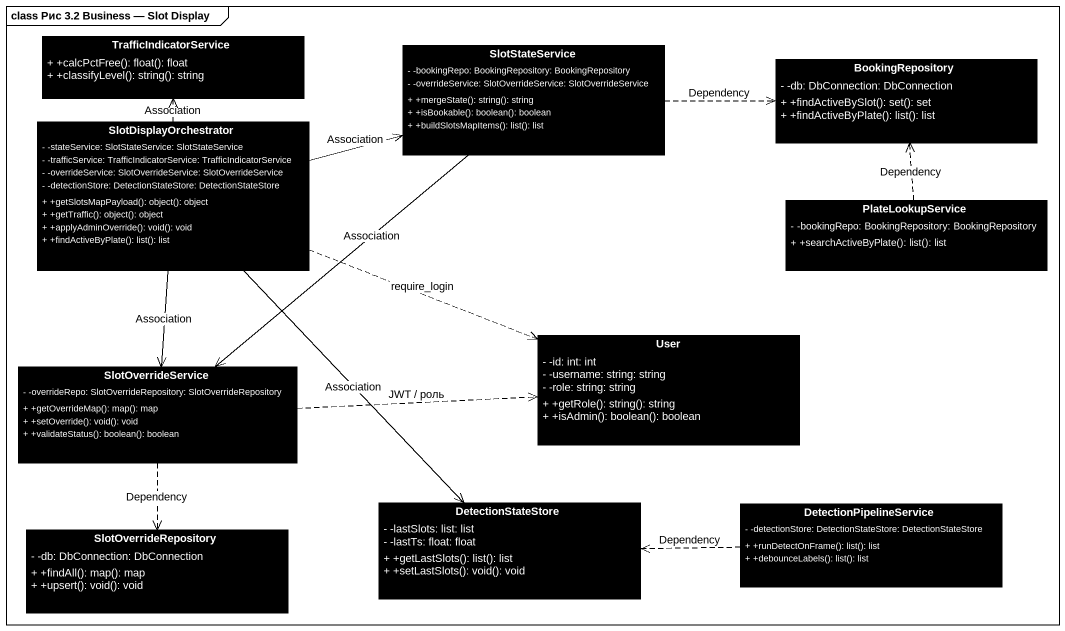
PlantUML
@startuml
mainframe class Рис 3.2 Business — Slot Display
hide circle
hide empty members
skinparam classAttributeIconSize 0
class TrafficIndicatorService #000000 {
  + +calcPctFree(): float(): float
  + +classifyLevel(): string(): string
}
class SlotStateService #000000 {
  - -bookingRepo: BookingRepository: BookingRepository
  - -overrideService: SlotOverrideService: SlotOverrideService
  + +mergeState(): string(): string
  + +isBookable(): boolean(): boolean
  + +buildSlotsMapItems(): list(): list
}
class BookingRepository #000000 {
  - -db: DbConnection: DbConnection
  + +findActiveBySlot(): set(): set
  + +findActiveByPlate(): list(): list
}
class SlotDisplayOrchestrator #000000 {
  - -stateService: SlotStateService: SlotStateService
  - -trafficService: TrafficIndicatorService: TrafficIndicatorService
  - -overrideService: SlotOverrideService: SlotOverrideService
  - -detectionStore: DetectionStateStore: DetectionStateStore
  + +getSlotsMapPayload(): object(): object
  + +getTraffic(): object(): object
  + +applyAdminOverride(): void(): void
  + +findActiveByPlate(): list(): list
}
class PlateLookupService #000000 {
  - -bookingRepo: BookingRepository: BookingRepository
  + +searchActiveByPlate(): list(): list
}
class User #000000 {
  - -id: int: int
  - -username: string: string
  - -role: string: string
  + +getRole(): string(): string
  + +isAdmin(): boolean(): boolean
}
class SlotOverrideService #000000 {
  - -overrideRepo: SlotOverrideRepository: SlotOverrideRepository
  + +getOverrideMap(): map(): map
  + +setOverride(): void(): void
  + +validateStatus(): boolean(): boolean
}
class SlotOverrideRepository #000000 {
  - -db: DbConnection: DbConnection
  + +findAll(): map(): map
  + +upsert(): void(): void
}
class DetectionStateStore #000000 {
  - -lastSlots: list: list
  - -lastTs: float: float
  + +getLastSlots(): list(): list
  + +setLastSlots(): void(): void
}
class DetectionPipelineService #000000 {
  - -detectionStore: DetectionStateStore: DetectionStateStore
  + +runDetectOnFrame(): list(): list
  + +debounceLabels(): list(): list
}
SlotStateService .right.> BookingRepository : Dependency
SlotStateService --> SlotOverrideService : Association
SlotDisplayOrchestrator -up-> TrafficIndicatorService : Association
SlotDisplayOrchestrator -right-> SlotStateService : Association
SlotDisplayOrchestrator .right.> User : require_login
SlotDisplayOrchestrator --> SlotOverrideService : Association
SlotDisplayOrchestrator --> DetectionStateStore : Association
PlateLookupService .up.> BookingRepository : Dependency
SlotOverrideService .right.> User : JWT / роль
SlotOverrideService ..> SlotOverrideRepository : Dependency
DetectionPipelineService .left.> DetectionStateStore : Dependency
@enduml
